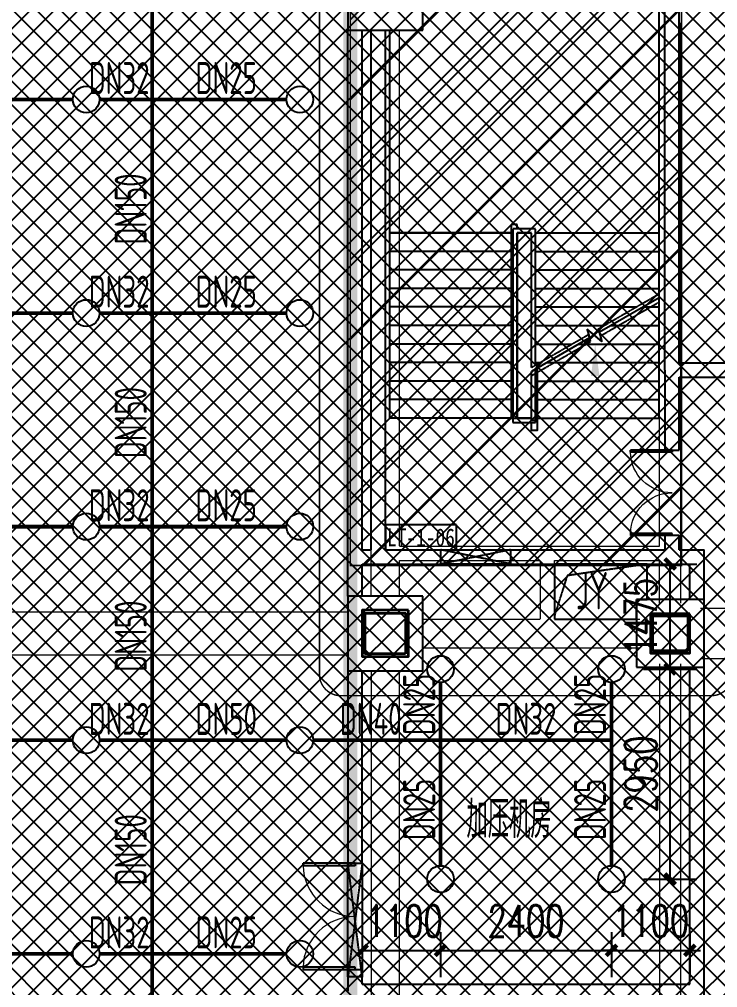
# Model space of a CAD drawing. Extents: x 6824721 to 16538177, y 2478193 to 6665639.
# Drawn here: x 8726125 to 8735930, y 2850726 to 2864326 of the extents above; entities that cross this region are included whole.
import ezdxf
from ezdxf.enums import TextEntityAlignment as Align

# ---------------------------------------------------------------- set-up
doc = ezdxf.new("R2010")
doc.units = 0
doc.header["$LTSCALE"] = 10
for name, pattern in [('__DASH', [0.35, 0.25, -0.1]), ('CONTINOUS', [0]), ('DASH', [0.35, 0.25, -0.1])]:
    doc.linetypes.add(name, pattern=pattern)
for name, color, linetype in [('0-wo', 8, 'Continuous'), ('S-梁-实线', 4, 'CONTINOUS'), ('S-梁-虚线', 4, 'DASH'), ('SRC-03F$0$A-SYMB-NUMB-T', 4, 'Continuous'), ('W-EQUIP_喷头', 7, 'Continuous'), ('W-PIPE-喷淋中', 6, 'Continuous'), ('W-TEXT_喷淋', 7, 'Continuous'), ('W-TWT_DIM', 3, 'Continuous'), ('WALL', 9, 'Continuous'), ('画水辅助', 6, 'Continuous')]:
    doc.layers.add(name, color=color, linetype=linetype)
doc.layers.add('钢梁', color=141, linetype='Continuous', lineweight=18)
doc.styles.add('8B2_01', font='simhei.ttf', dxfattribs={"width": 0.8})
doc.styles.add('8B2_02', font='tssdeng.shx', dxfattribs={"width": 0.7, "bigfont": 'TSSDCHN.shx'})
doc.styles.add('_TCH_DIM_T3', font='SIMPLEX', dxfattribs={"width": 0.7058823529411765, "bigfont": 'GBCBIG'})
doc.styles.add('_TWT_PIPEDN', font='TSSDENG', dxfattribs={"width": 0.8, "height": 3.5, "bigfont": 'TSSDCHN'})
doc.styles.add('SRC-03F$0$ECADI-TXT', font='simplex.shx', dxfattribs={"bigfont": 'hztxt.shx'})
doc.dimstyles.new('_TWT_ARCH&&150', dxfattribs={"dimtxt": 446.25, "dimasz": 150, "dimexe": 375, "dimexo": 450, "dimgap": 189.375, "dimtad": 1, "dimdec": 0, "dimzin": 0, "dimdsep": 46, "dimtxsty": '_TCH_DIM_T3', "dimblk": 'ARCHTICK', "dimcen": 0.09, "dimclrt": 7, "dimazin": 2, "dimtfac": 1, "dimtdec": 0, "dimtix": 1, "dimtmove": 2, "dimatfit": 3, "dimfxl": 0, "dimtolj": 1, "dimtzin": 0, "dimarcsym": 0})

# ---------------------------------------------------------------- blocks, each defined once
blk = doc.blocks.new('SRC-03F$0$ECADI-TAG-CODE')
at = {"layer": 'SRC-03F$0$A-SYMB-NUMB-T', "color": 1}
blk.add_lwpolyline([(3.408455497377389, 8.09999999999998), (13.40845549737739, 8.09999999999998), (13.40845549737739, 4.59999999999998), (3.408455497377389, 4.59999999999998)], close=True, dxfattribs=at)
at = {"layer": 'SRC-03F$0$A-SYMB-NUMB-T', "style": 'SRC-03F$0$ECADI-TXT', "width": 0.7}
blk.add_attdef('CODE', text='', height=2.5, dxfattribs=at).set_placement((8.408455497377389, 6.34999999999998), align=Align.MIDDLE_CENTER)
blk = doc.blocks.new('A$C405108C4')
at = {"color": 252, "linetype": 'DASH'}
for points in [[(24457.09282780043, -87275.00000006045), (23479.39323966554, -87475.00000006016)], [(24457.09282780043, -87475.00000006016), (23479.39323966554, -87275.00000006045)], [(22374.99999996411, -91675.00000002954), (22174.99999996458, -93275.00000002989)], [(22374.99999996411, -93275.00000002989), (22174.99999996458, -91675.0000000303)]]:
    blk.add_lwpolyline(points, dxfattribs=at)
at = {"layer": '画水辅助', "color": 4}
for points in [[(23479.39323966554, -87275.00000006045), (24457.09282780043, -87275.00000006045), (24457.09282780043, -87475.00000006016), (23479.39323966554, -87475.00000006016)], [(22174.99999996458, -91675.00000002954), (22374.99999996411, -91675.00000002954), (22374.99999996411, -93275.00000002989), (22174.99999996458, -93275.00000002989)]]:
    blk.add_lwpolyline(points, close=True, dxfattribs=at)
blk = doc.blocks.new('$DorLib2D$00000002')
for p, q in [((-0.5, -5.684341886080802e-17), (-0.5000000000000007, 0.4875)), ((-0.4750000000000007, 0.4875), (-0.5000000000000007, 0.4875)), ((-0.475, -2.842170943040401e-17), (-0.4750000000000007, 0.4875)), ((0.475, -2.842170943040401e-17), (0.4750000000000007, 0.4875)), ((0.4750000000000007, 0.4875), (0.5000000000000007, 0.4875)), ((0.5, -5.684341886080802e-17), (0.5000000000000007, 0.4875)), ((-0.5, -5.684341886080802e-17), (-0.475, -2.842170943040401e-17)), ((0.5, -5.684341886080802e-17), (0.475, -2.842170943040401e-17))]:
    blk.add_line(p, q)
at = {"lineweight": 13}
for centre, start, end in [((-0.4875, -4.263256414560601e-17), 0, 88.53071641864632), ((0.4875, -4.263256414560601e-17), 91.4692835813537, 180)]:
    blk.add_arc(centre, 0.4875, start, end, dxfattribs=at)
blk = doc.blocks.new('jkytk')
h = blk.add_hatch()
h.set_pattern_fill('ANSI31', color=252, scale=500)
h.set_pattern_definition([(45, (8493122.421025045, 3120586.918191285), (-561.2660075668219, 561.266007566822), [])])
h.paths.add_polyline_path([(8430038.80754382, 2865301.513839754), (8425388.807514524, 2865301.513839212), (8425388.807514524, 2873301.513839303), (8430038.80754382, 2873301.513839844)])
at = {"color": 1, "const_width": 20}
blk.add_lwpolyline([(8430038.80754382, 2865301.513839754), (8425388.807514524, 2865301.513839212), (8425388.807514524, 2873301.513839303), (8430038.80754382, 2873301.513839844)], close=True, dxfattribs=at)
at = {"layer": 'WALL', "color": 1, "const_width": 200}
for points in [[(8461088.80750786, 2801001.513839784), (8461088.80750786, 2837101.513839814), (8454813.807543818, 2837101.513839814), (8454813.807543818, 2833301.513839814), (8430813.807538826, 2833301.513839814), (8430813.807538824, 2846001.513839815), (8425588.80751337, 2846001.513830777), (8425388.807543783, 2846001.513830777), (8425388.807543783, 2873301.513839844), (8430938.807507895, 2873301.513839844), (8430938.807507895, 2882201.513839784), (8429788.807507895, 2882201.513839784), (8429788.807507895, 2891201.513839784), (8430038.807543855, 2891201.513839784), (8430038.807543842, 2894551.513839753), (8426088.807579778, 2894551.513839753), (8425488.80750786, 2894551.513839753), (8425488.80750786, 2900851.513839873), (8425538.807471937, 2900851.513839873), (8425538.807471935, 2912201.51383911), (8431488.807544276, 2912201.513839111), (8431488.807544276, 2936326.513839813), (8397663.807507893, 2936326.513839813)], [(8447913.807543818, 2903526.513839814), (8447913.807543818, 2882201.513839784), (8430938.807507895, 2882201.513839784), (8430938.807507895, 2873301.513839844), (8425388.80750786, 2873301.513839844), (8425388.807553343, 2846001.513830777)]]:
    blk.add_lwpolyline(points, dxfattribs=at)
blk = doc.blocks.new('LIANGMOBAN')
at = {"layer": 'S-梁-实线', "lineweight": 18}
for p, q in [((1865641.351028987, 142953.4659268088), (1865641.351028987, 150303.4659268088)), ((1865941.351028987, 142153.4659268088), (1865941.351028987, 150303.4659268088)), ((1861991.351028987, 142953.4659268088), (1865641.351028987, 142953.4659268088)), ((1864166.354155474, 142753.4659268088), (1865641.351028987, 142753.4659268088)), ((1864166.354155474, 141928.4665125316), (1864166.354155474, 142753.4659268088)), ((1865641.351028987, 142153.4659268088), (1865641.351028987, 142753.4659268088)), ((1874441.351028987, 142078.4659268088), (1866216.351028987, 142078.4659268088)), ((1866216.351028987, 141378.4659268088), (1874441.351028987, 141378.4659268088)), ((1865941.351028987, 133153.4659268088), (1865941.351028987, 141303.4659268088))]:
    blk.add_line(p, q, dxfattribs=at)
at = {"layer": 'S-梁-虚线', "color": 8, "lineweight": 18}
for p, q in [((1861591.351028987, 142253.4659268088), (1861591.351028987, 150203.4659268088)), ((1861991.351028987, 142953.4659268088), (1861991.351028987, 150203.4659268088)), ((1861991.351028987, 142253.4659268088), (1861991.351028987, 142753.4659268088)), ((1861991.351028987, 142753.4659268088), (1863966.354155474, 142753.4659268088)), ((1863966.354155474, 142753.4659268088), (1863966.354155474, 141928.4665212457)), ((1861266.351028987, 142028.4659268088), (1853641.351028987, 142028.4659268088)), ((1862316.351028987, 141928.4660702934), (1863966.354155474, 141928.4660755435)), ((1864166.354155474, 141928.4660761799), (1865366.351028987, 141928.4660799981)), ((1862316.351028987, 141528.4660702933), (1865366.351028987, 141528.4660799981)), ((1853641.351028987, 141428.4659268088), (1861266.351028987, 141428.4659268088)), ((1861591.351028987, 141203.4659268088), (1861591.351028987, 133253.4659268088)), ((1861991.351028987, 133253.4659268088), (1861991.351028987, 141203.4659268088)), ((1865641.351028987, 141303.4659268088), (1865641.351028987, 133153.4659268088))]:
    blk.add_line(p, q, dxfattribs=at)
blk = doc.blocks.new('_ArchTick')
at = {"color": 0, "linetype": 'ByBlock', "const_width": 0.4}
blk.add_lwpolyline([(-0.5, -0.5), (0.5, 0.5)], dxfattribs=at)
blk = doc.blocks.new('*D1035')
at = {"layer": 'Defpoints', "color": 0, "transparency": 16777216}
for p in [(8734439.083983608, 2855201.477591967), (8735264.08400384, 2855201.477591967), (8734439.08407124, 2852251.477590213)]:
    blk.add_point(p, dxfattribs=at)
at = {"layer": 'W-TWT_DIM', "color": 0, "lineweight": -2, "transparency": 16777216}
for p, q in [((8734889.083983608, 2855201.477591967), (8735639.08400384, 2855201.477591967)), ((8735264.08400384, 2852251.477590213), (8735264.08400384, 2855201.477591967)), ((8734889.08407124, 2852251.477590213), (8735639.08400384, 2852251.477590213))]:
    blk.add_line(p, q, dxfattribs=at)
at = {"layer": 'W-TWT_DIM', "color": 0, "lineweight": -2, "transparency": 16777216, "xscale": 150, "yscale": 150, "zscale": 150}
for p, rotation in [((8735264.08400384, 2855201.477591967), 90), ((8735264.08400384, 2852251.477590213), 270)]:
    blk.add_blockref('_ArchTick', p, dxfattribs=dict(at, rotation=rotation))
at = {"layer": 'W-TWT_DIM', "color": 7, "transparency": 16777216, "insert": (8734851.58400384, 2853726.477591091), "char_height": 446.25, "attachment_point": 5, "rotation": 90, "style": '_TCH_DIM_T3'}
blk.add_mtext('\\A1;2950', dxfattribs=at)
blk = doc.blocks.new('*D1036')
at = {"layer": 'Defpoints', "color": 0, "transparency": 16777216}
for p in [(8734439.083939793, 2856676.476971696), (8735264.083938114, 2856676.476971696), (8734439.083983608, 2855201.477591968)]:
    blk.add_point(p, dxfattribs=at)
at = {"layer": 'W-TWT_DIM', "color": 0, "lineweight": -2, "transparency": 16777216}
for p, q in [((8734889.083939793, 2856676.476971696), (8735639.083938114, 2856676.476971696)), ((8735264.083938114, 2855201.477591968), (8735264.083938114, 2856676.476971696)), ((8734889.083983608, 2855201.477591968), (8735639.083938114, 2855201.477591968))]:
    blk.add_line(p, q, dxfattribs=at)
at = {"layer": 'W-TWT_DIM', "color": 0, "lineweight": -2, "transparency": 16777216, "xscale": 150, "yscale": 150, "zscale": 150}
for p, rotation in [((8735264.083938114, 2856676.476971696), 90), ((8735264.083938114, 2855201.477591968), 270)]:
    blk.add_blockref('_ArchTick', p, dxfattribs=dict(at, rotation=rotation))
at = {"layer": 'W-TWT_DIM', "color": 7, "transparency": 16777216, "insert": (8734851.583938114, 2855938.977281833), "char_height": 446.25, "attachment_point": 5, "rotation": 90, "style": '_TCH_DIM_T3'}
blk.add_mtext('\\A1;1475', dxfattribs=at)
blk = doc.blocks.new('*D1721')
at = {"layer": 'Defpoints', "color": 0, "transparency": 16777216}
for p in [(8730939.084030144, 2851955.514041454), (8732039.084122986, 2851955.514233784), (8732039.084122986, 2851249.93142319)]:
    blk.add_point(p, dxfattribs=at)
at = {"layer": 'W-TWT_DIM', "color": 0, "lineweight": -2, "transparency": 16777216}
for p, q in [((8730939.084030144, 2851505.514041454), (8730939.084030144, 2850874.93142319)), ((8732039.084122986, 2851505.514233784), (8732039.084122986, 2850874.93142319)), ((8730939.084030144, 2851249.93142319), (8732039.084122986, 2851249.93142319))]:
    blk.add_line(p, q, dxfattribs=at)
at = {"layer": 'W-TWT_DIM', "color": 0, "lineweight": -2, "transparency": 16777216, "xscale": 150, "yscale": 150, "zscale": 150, "rotation": 180}
blk.add_blockref('_ArchTick', (8730939.084030144, 2851249.93142319), dxfattribs=at)
at = {"layer": 'W-TWT_DIM', "color": 0, "lineweight": -2, "transparency": 16777216, "xscale": 150, "yscale": 150, "zscale": 150}
blk.add_blockref('_ArchTick', (8732039.084122986, 2851249.93142319), dxfattribs=at)
at = {"layer": 'W-TWT_DIM', "color": 7, "transparency": 16777216, "insert": (8731530.14437225, 2851662.431226489), "char_height": 446.25, "attachment_point": 5, "style": '_TCH_DIM_T3'}
blk.add_mtext('\\A1;1100', dxfattribs=at)
blk = doc.blocks.new('*D1722')
at = {"layer": 'Defpoints', "color": 0, "transparency": 16777216}
for p in [(8732039.084122986, 2851955.514233784), (8734439.084122986, 2851955.514653414), (8734439.084122986, 2851249.93172917)]:
    blk.add_point(p, dxfattribs=at)
at = {"layer": 'W-TWT_DIM', "color": 0, "lineweight": -2, "transparency": 16777216}
for p, q in [((8732039.084122986, 2851505.514233784), (8732039.084122986, 2850874.93172917)), ((8734439.084122986, 2851505.514653414), (8734439.084122986, 2850874.93172917)), ((8732039.084122986, 2851249.93172917), (8734439.084122986, 2851249.93172917))]:
    blk.add_line(p, q, dxfattribs=at)
at = {"layer": 'W-TWT_DIM', "color": 0, "lineweight": -2, "transparency": 16777216, "xscale": 150, "yscale": 150, "zscale": 150, "rotation": 180}
blk.add_blockref('_ArchTick', (8732039.084122986, 2851249.93172917), dxfattribs=at)
at = {"layer": 'W-TWT_DIM', "color": 0, "lineweight": -2, "transparency": 16777216, "xscale": 150, "yscale": 150, "zscale": 150}
blk.add_blockref('_ArchTick', (8734439.084122986, 2851249.93172917), dxfattribs=at)
at = {"layer": 'W-TWT_DIM', "color": 7, "transparency": 16777216, "insert": (8733239.084122986, 2851662.43172917), "char_height": 446.25, "attachment_point": 5, "style": '_TCH_DIM_T3'}
blk.add_mtext('\\A1;2400', dxfattribs=at)
blk = doc.blocks.new('*D1723')
at = {"layer": 'Defpoints', "color": 0, "transparency": 16777216}
for p in [(8734439.084122986, 2851955.514653414), (8735539.083965497, 2851955.514845744), (8735539.083965497, 2851249.93203515)]:
    blk.add_point(p, dxfattribs=at)
at = {"layer": 'W-TWT_DIM', "color": 0, "lineweight": -2, "transparency": 16777216}
for p, q in [((8734439.084122986, 2851505.514653414), (8734439.084122986, 2850874.93203515)), ((8735539.083965497, 2851505.514845744), (8735539.083965497, 2850874.93203515)), ((8734439.084122986, 2851249.93203515), (8734289.084122986, 2851249.93203515)), ((8734439.084122986, 2851249.93203515), (8735539.083965497, 2851249.93203515)), ((8735539.083965497, 2851249.93203515), (8735689.083965497, 2851249.93203515))]:
    blk.add_line(p, q, dxfattribs=at)
at = {"layer": 'W-TWT_DIM', "color": 0, "lineweight": -2, "transparency": 16777216, "xscale": 150, "yscale": 150, "zscale": 150}
blk.add_blockref('_ArchTick', (8734439.084122986, 2851249.93203515), dxfattribs=at)
at = {"layer": 'W-TWT_DIM', "color": 0, "lineweight": -2, "transparency": 16777216, "xscale": 150, "yscale": 150, "zscale": 150, "rotation": 180}
blk.add_blockref('_ArchTick', (8735539.083965497, 2851249.93203515), dxfattribs=at)
at = {"layer": 'W-TWT_DIM', "color": 7, "transparency": 16777216, "insert": (8734989.08404424, 2851662.43203515), "char_height": 446.25, "attachment_point": 5, "style": '_TCH_DIM_T3'}
blk.add_mtext('\\A1;1100', dxfattribs=at)
blk = doc.blocks.new('$TwtSys$00000125')
blk.add_circle((0, 0, 1e-08), 1)

msp = doc.modelspace()

# ---------------------------------------------------------------- hatches: boundary and pattern name
h = msp.add_hatch()
h.set_pattern_fill('ANSI37', color=8, scale=150)
h.set_pattern_definition([(45, (8303016.857359398, 2710265.207206771), (-168.3798022700466, 168.3798022700466), []), (135, (8303016.857359398, 2710265.207206771), (-168.3798022700466, -168.3798022700466), [])])
h.paths.add_polyline_path([(8824414.083965503, 2949451.476917264), (8824414.083965503, 2935151.476917724), (8842714.083965497, 2935151.476917723), (8842714.083965585, 2879526.476917732), (8827964.083965523, 2879526.476917591), (8827964.083965523, 2881476.476917665), (8830839.083965492, 2881476.476917665), (8830939.083965497, 2886876.476917726), (8804334.57252969, 2886876.476917723), (8804142.250978343, 2820149.678677002), (8833564.083965512, 2820152.288581009), (8833564.083965512, 2817714.5064001), (8841204.796177777, 2810767.993920051), (8839163.947828345, 2808501.402202305), (8843102.615403116, 2804955.009988854), (8820829.19663577, 2780217.872359561), (8820829.19663577, 2770055.43181873), (8785124.615270717, 2730401.476917968), (8708264.084001422, 2730401.476917968), (8708264.084001426, 2736351.476917729), (8695014.0839655, 2750701.476917727), (8695014.085321514, 2775001.477452952), (8703014.08590224, 2775002.792210709), (8703014.085902242, 2949451.476917265), (8712039.341089182, 2949451.476917265)])

# ---------------------------------------------------------------- linework, layer by layer
at = {"layer": '0-wo', "color": 8}
for p, q in [((8730739.083965464, 2865226.476917782), (8730739.083965464, 2864176.476917782)), ((8730739.084001387, 2865226.476917782), (8730739.084001387, 2864176.476917782)), ((8731789.083965464, 2864176.476917782), (8731789.083965464, 2865226.476917782)), ((8731789.084001387, 2864176.476917782), (8731789.084001387, 2865226.476917782)), ((8735189.084001424, 2859401.476917723), (8735189.084001424, 2864476.476917696)), ((8735389.084001424, 2859501.476917723), (8735389.084001424, 2864476.476917724)), ((8730739.083965464, 2864176.476917782), (8731789.083965464, 2864176.476917782)), ((8730739.084001387, 2856776.476917663), (8730739.084001387, 2864176.476917783)), ((8730739.084001387, 2864176.476917782), (8731789.084001387, 2864176.476917782)), ((8730939.084001387, 2856876.476917657), (8730939.084001387, 2864176.476917783)), ((8731064.084037347, 2856876.476917657), (8731064.084037347, 2864176.476917783)), ((8731264.084037345, 2856876.476917663), (8731264.084037347, 2864176.476917783)), ((8735107.083965497, 2860414.071434082), (8734271.10280988, 2859931.417488847)), ((8735107.083965497, 2858726.476917753), (8735107.083965497, 2860414.07143408)), ((8734886.083780453, 2860286.476917753), (8735107.083965497, 2860286.476917753)), ((8734306.043380957, 2859801.017502293), (8734099.998439519, 2859973.90973666)), ((8734099.998439519, 2859973.90973666), (8734132.782438865, 2859851.558185407)), ((8734435.750570484, 2860026.476917753), (8735107.083965497, 2860026.476917753)), ((8734132.782438865, 2859851.558185407), (8733314.083965497, 2859378.882401424)), ((8734271.10280988, 2859931.417488847), (8734306.043380957, 2859801.017502293)), ((8733985.417360514, 2859766.476917753), (8735107.083965497, 2859766.476917753)), ((8733374.083965497, 2858696.476917753), (8733374.083965497, 2859413.523417576)), ((8733535.084150545, 2859506.476917753), (8735107.083965497, 2859506.476917753)), ((8735189.084001424, 2859401.476917723), (8735189.084001422, 2858276.476917659)), ((8735389.084001424, 2859501.476917723), (8739864.083929539, 2859501.476917723)), ((8733314.083965497, 2858726.476917753), (8733314.083965497, 2859378.882401424)), ((8733314.083965497, 2858696.476917753), (8733314.083965497, 2859378.882401424)), ((8735389.084001424, 2858276.476917659), (8735389.084001424, 2859301.476917723)), ((8735389.084001424, 2859301.476917723), (8739664.083929539, 2859301.476917723)), ((8733374.083965497, 2859246.476917753), (8735107.083965497, 2859246.476917753)), ((8733374.083965497, 2858986.476917753), (8735107.083965497, 2858986.476917753)), ((8733374.083965497, 2858726.476917753), (8735107.083965497, 2858726.476917753)), ((8733314.083965497, 2858696.476917753), (8733374.083965497, 2858696.476917753)), ((8735189.084001422, 2858276.476917659), (8735389.084001424, 2858276.476917659)), ((8735389.084001424, 2857076.476917662), (8735189.084001422, 2857076.476917662)), ((8735189.084001422, 2857076.476917662), (8735189.084001422, 2856876.476917663)), ((8735389.084001424, 2856876.476917662), (8735389.084001424, 2857076.476917662)), ((8730939.084001387, 2856876.476917657), (8731064.084037347, 2856876.476917657)), ((8731264.084037345, 2856876.476917663), (8735189.084001422, 2856876.476917663)), ((8735389.084001424, 2856876.476917662), (8735739.083965497, 2856876.476917662)), ((8735739.083965497, 2856176.476917692), (8735739.083965497, 2856876.476917662)), ((8730739.084001387, 2856226.476917783), (8730739.084001387, 2856776.476917663)), ((8730939.084001385, 2856226.476917783), (8730939.084001388, 2856676.47691766)), ((8730939.084001388, 2856676.47691766), (8731164.084037347, 2856676.476917663)), ((8731164.084037347, 2856676.476917663), (8735289.084001424, 2856676.476917663)), ((8735289.084001424, 2856676.476917663), (8735539.083965495, 2856676.476917661)), ((8735539.083965497, 2856176.476917692), (8735539.083965495, 2856676.476917661)), ((8731789.084001387, 2856226.476917782), (8730739.084001387, 2856226.476917782)), ((8730739.084001387, 2856226.476917782), (8730739.084001387, 2855176.476917782)), ((8731789.084001387, 2856226.476917782), (8730739.084001387, 2856226.476917782)), ((8730739.084001387, 2856226.476917782), (8730739.084001387, 2855176.476917782)), ((8731789.084001387, 2855176.476917782), (8731789.084001387, 2856226.476917782)), ((8731789.084001387, 2855176.476917782), (8731789.084001387, 2856226.476917782)), ((8735739.083965497, 2856176.476917693), (8734789.083965499, 2856176.476917692)), ((8734789.083965499, 2856176.476917692), (8734789.083965499, 2855226.476917695)), ((8735739.083965497, 2855226.476917693), (8735739.083965497, 2856176.476917693)), ((8734789.083965499, 2855226.476917695), (8735739.083965497, 2855226.476917693)), ((8735539.083965497, 2850776.476917694), (8735539.083965497, 2855226.476917693)), ((8735739.083965497, 2850576.476917693), (8735739.083965497, 2855226.476917693)), ((8730739.084001387, 2855176.476917782), (8731789.084001387, 2855176.476917782)), ((8730739.084001387, 2855176.476917782), (8730739.084001387, 2852476.476917693)), ((8730739.084001387, 2855176.476917782), (8731789.084001387, 2855176.476917782)), ((8730939.084001387, 2852476.476917693), (8730939.084001385, 2855176.476917782)), ((8730739.084001387, 2852476.476917693), (8730939.084001387, 2852476.476917693)), ((8730939.084001387, 2850976.476917693), (8730739.084001387, 2850976.476917693)), ((8730739.084001387, 2850976.476917693), (8730739.084001387, 2850676.476917693)), ((8730939.084001387, 2850776.476917694), (8730939.084001387, 2850976.476917693)), ((8730939.084001387, 2850776.476917694), (8735539.083965497, 2850776.476917694))]:
    msp.add_line(p, q, dxfattribs=at)
at = {"layer": '0-wo', "color": 8, "linetype": '__DASH'}
for p, q in [((8735107.083965497, 2861326.476917751), (8735107.083965497, 2864476.476917751)), ((8731321.083965497, 2864176.476917783), (8731321.083965497, 2861326.476917751)), ((8731321.083965497, 2861326.476917751), (8731321.083965497, 2858726.476917751)), ((8733054.083965497, 2861326.476917751), (8731321.083965497, 2861326.476917751)), ((8731321.083965497, 2861326.476917751), (8733054.083965497, 2861326.476917751)), ((8733374.083965497, 2861386.476917747), (8733054.083965497, 2861386.476917747)), ((8733054.083965497, 2861386.476917747), (8733054.083965497, 2858666.476917754)), ((8733114.083965497, 2861326.476917751), (8733114.083965497, 2858726.476917751)), ((8733314.083965497, 2861326.476917747), (8733114.083965497, 2861326.476917747)), ((8733114.083965497, 2861326.476917747), (8733114.083965497, 2858726.476917754)), ((8733114.083965499, 2861326.476917751), (8733314.083965506, 2861326.476917751)), ((8733314.083965497, 2859436.617428342), (8733314.083965497, 2861326.476917751)), ((8733314.083965497, 2859436.617428342), (8733314.083965497, 2861326.476917747)), ((8733374.083965497, 2859471.258444493), (8733374.083965497, 2861386.476917747)), ((8733374.083965497, 2861326.476917752), (8735107.083965497, 2861326.476917751)), ((8733374.083965497, 2861326.476917751), (8735107.083965497, 2861326.476917751)), ((8735107.083965497, 2860471.806460998), (8735107.083965497, 2861326.476917751)), ((8733054.083965497, 2861066.476917751), (8731321.083965497, 2861066.476917751)), ((8733374.083965497, 2861066.476917752), (8735107.083965497, 2861066.476917751)), ((8733054.083965497, 2860806.476917751), (8731321.083965497, 2860806.476917751)), ((8733374.083965497, 2860806.476917752), (8735107.083965497, 2860806.476917751)), ((8733054.083965497, 2860546.476917751), (8731321.083965497, 2860546.476917751)), ((8733374.083965497, 2860546.476917752), (8735107.083965497, 2860546.476917751)), ((8734257.70535024, 2859981.417488837), (8735107.083965497, 2860471.806460999)), ((8734284.500269484, 2859881.417488836), (8735107.083965497, 2860356.33640716)), ((8735107.083965497, 2858726.476917751), (8735107.083965497, 2860356.33640716)), ((8733054.083965497, 2860286.476917751), (8731321.083965497, 2860286.476917751)), ((8733374.083965497, 2860286.476917752), (8734786.083780449, 2860286.476917751)), ((8734986.08378045, 2860286.476917751), (8735107.083965497, 2860286.476917751)), ((8733054.083965497, 2860026.476917751), (8731321.083965497, 2860026.476917751)), ((8733374.083965497, 2860026.476917752), (8734335.750570482, 2860026.476917752)), ((8734146.179898486, 2859801.558185406), (8734099.998439519, 2859973.909736659)), ((8734099.998439519, 2859973.909736659), (8734306.043380957, 2859801.017502291)), ((8734306.043380957, 2859801.017502291), (8734257.70535024, 2859981.417488837)), ((8734535.750570482, 2860026.476917752), (8735107.083965497, 2860026.476917751)), ((8733314.083965497, 2859436.617428342), (8734119.384979242, 2859901.558185407)), ((8733054.083965497, 2859766.476917751), (8731321.083965497, 2859766.476917751)), ((8733314.083965497, 2859321.147374503), (8734146.179898486, 2859801.558185406)), ((8733374.083965497, 2859766.476917752), (8733885.417360513, 2859766.476917752)), ((8734085.417360513, 2859766.476917752), (8735107.083965497, 2859766.476917751)), ((8733054.083965497, 2859506.476917751), (8731321.083965497, 2859506.476917751)), ((8733374.083965497, 2859506.476917752), (8733435.084150545, 2859506.476917752)), ((8733635.084150545, 2859506.476917752), (8735107.083965497, 2859506.476917751)), ((8733314.083965497, 2858726.476917751), (8733314.083965497, 2859321.147374504)), ((8733314.083965497, 2858726.476917754), (8733314.083965497, 2859321.147374504)), ((8733374.083965497, 2858666.476917754), (8733374.083965497, 2859355.788390655)), ((8733054.083965497, 2859246.476917751), (8731321.083965497, 2859246.476917751)), ((8733374.083965497, 2859246.476917752), (8735107.083965497, 2859246.476917751)), ((8733054.083965497, 2858986.476917751), (8731321.083965497, 2858986.476917751)), ((8733374.083965497, 2858986.476917752), (8735107.083965497, 2858986.476917751)), ((8733054.083965497, 2858726.476917751), (8731321.083965497, 2858726.476917751)), ((8733114.083965497, 2858726.476917754), (8733314.083965497, 2858726.476917754)), ((8733314.083965497, 2858726.476917751), (8733114.083965497, 2858726.476917751)), ((8733374.083965497, 2858726.476917752), (8735107.083965497, 2858726.476917751)), ((8733054.083965497, 2858666.476917754), (8733374.083965497, 2858666.476917754))]:
    msp.add_line(p, q, dxfattribs=at)
at = {"layer": '0-wo', "color": 8, "linetype": '__DASH', "ltscale": 1.5}
msp.add_lwpolyline([(8779889.084001819, 2937488.976917708), (8779889.084001819, 2818201.47691768, -0.414213562373095), (8776889.084001819, 2815201.47691768), (8730989.083963756, 2815201.47691768, -0.414213562373095), (8727989.083963756, 2818201.47691768), (8727989.083963756, 2937488.976917708)], format="xyb", dxfattribs=at)
at = {"layer": '0-wo', "color": 8, "linetype": 'DASH', "const_width": 20}
msp.add_lwpolyline([(8730639.083965464, 2865626.476917782), (8735839.083965497, 2865626.476917782, -0.414213562373095), (8736139.083965497, 2865326.476917782), (8736139.083965497, 2855126.476917693, -0.414213562373095), (8735839.083965497, 2854826.476917693), (8730639.083965464, 2854826.476917693, -0.414213562373095), (8730339.083965464, 2855126.476917693), (8730339.083965464, 2865326.476917782, -0.414213562373095)], format="xyb", close=True, dxfattribs=at)
at = {"layer": '0-wo', "color": 8, "linetype": '__DASH'}
msp.add_lwpolyline([(8733114.083965497, 2861386.476917751), (8733114.083965497, 2861446.476917766), (8733032.083965505, 2861446.476917766), (8733032.083965505, 2858726.476917752), (8733114.083965497, 2858726.476917752), (8733114.083965497, 2861326.476917751)], dxfattribs=at)
at = {"layer": '0-wo', "color": 8}
msp.add_lwpolyline([(8734210.583965497, 2858596.476917753, 0, 0, 0), (8734210.583965497, 2859766.476917753, 0, 120, 0), (8734210.583965497, 2859316.476917753, 0, 0, 0)], format="xyseb", dxfattribs=at)
msp.add_lwpolyline([(8733396.084001437, 2859426.225144248), (8733396.084001433, 2858551.476917737), (8733314.084001433, 2858551.476917737), (8733314.084001433, 2858666.476917781)], dxfattribs=at)
at = {"layer": '0-wo', "color": 8, "linetype": 'DASH'}
for points in [[(8734939.083965601, 2856176.476917692), (8734939.083965499, 2856676.476917663), (8733639.083965499, 2856676.476917663), (8733639.08396566, 2855901.477069407), (8734789.083965499, 2855901.477069407), (8734789.083965499, 2856176.476917692), (8734939.083965601, 2856176.476917692)], [(8734939.083965499, 2856676.476917663), (8733817.129820295, 2856512.734901621), (8733639.083965499, 2855951.476917663)]]:
    msp.add_lwpolyline(points, dxfattribs=at)
at = {"layer": '0-wo', "color": 8, "lineweight": 35}
for points in [[(8731589.084001422, 2856026.476917693), (8730939.084001422, 2856026.476917693), (8730939.084001422, 2855376.476917693), (8731589.084001422, 2855376.476917693)], [(8731549.084001422, 2855416.476917693), (8730979.084001422, 2855416.476917693), (8730979.084001422, 2855986.476917693), (8731549.084001422, 2855986.476917693)], [(8735539.084001422, 2855976.476917723), (8734989.084001422, 2855976.476917723), (8734989.084001422, 2855426.476917723), (8735539.084001422, 2855426.476917723)], [(8735509.084001422, 2855456.476917723), (8735019.084001422, 2855456.476917723), (8735019.084001422, 2855946.476917723), (8735509.084001422, 2855946.476917723)]]:
    msp.add_lwpolyline(points, close=True, dxfattribs=at)
at = {"layer": 'W-PIPE-喷淋中', "ltscale": 1.5, "const_width": 52.5}
for points in [[(8727989.083963757, 2863201.476989328), (8727989.083963757, 2866601.476989325)], [(8726876.584001405, 2863201.476989329), (8724251.58400142, 2863201.476989329)], [(8727989.083963757, 2863201.476989328), (8727251.584001405, 2863201.476989328)], [(8729876.584001424, 2863201.476989328), (8727989.083963757, 2863201.476989328)], [(8727989.083963757, 2860201.476989278), (8727989.083963757, 2863201.476989328)], [(8726876.584001407, 2860201.476989278), (8724251.584001422, 2860201.476989278)], [(8727989.08396376, 2860201.476989278), (8727251.584001407, 2860201.476989278)], [(8729876.584001426, 2860201.476989278), (8727989.083963756, 2860201.476989278)], [(8727989.083963757, 2857201.476989302), (8727989.083963757, 2860201.476989278)], [(8726876.584001407, 2857201.476989302), (8724251.584001422, 2857201.476989302)], [(8727989.08396376, 2857201.476989302), (8727251.584001407, 2857201.476989302)], [(8729876.584001426, 2857201.476989302), (8727989.083963756, 2857201.476989302)], [(8727989.083963757, 2854201.476989398), (8727989.083963757, 2857201.476989302)], [(8732039.083989177, 2855013.977172338), (8732039.084013313, 2854201.477119027)], [(8734439.083989177, 2855013.977591967), (8734439.084013313, 2854201.477180998)], [(8726876.584001405, 2854201.476989398), (8724251.58400142, 2854201.476989398)], [(8727989.083963757, 2854201.477013429), (8727251.584001405, 2854201.476994269)], [(8729876.584001426, 2854201.477062466), (8727989.083963756, 2854201.477013429)], [(8727989.083963757, 2851201.476989349), (8727989.083963757, 2854201.476989398)], [(8732039.084013868, 2854201.477118647), (8730251.584001426, 2854201.477072208)], [(8734439.084013313, 2854201.477180998), (8732039.084013866, 2854201.477118647)], [(8732039.084013313, 2854201.477119027), (8732039.084065668, 2852438.977172338)], [(8734439.084013313, 2854201.477180998), (8734439.084065668, 2852438.977591967)], [(8726876.584001405, 2851201.476989349), (8724251.58400142, 2851201.476989349)], [(8727989.083963757, 2851201.476989349), (8727251.584001405, 2851201.476989349)], [(8729876.584001426, 2851201.476989349), (8727989.083963756, 2851201.476989349)], [(8727989.083963757, 2848201.476981166), (8727989.083963757, 2851201.476989349)]]:
    msp.add_lwpolyline(points, dxfattribs=at)

# ---------------------------------------------------------------- block references
msp.add_blockref('jkytk', (305383.7301502675, -8645.8069593166))
at = {"layer": '0-wo', "color": 8}
msp.add_blockref('A$C405108C4', (8708564.084001422, 2944151.476917723), dxfattribs=at)
at = {"layer": '0-wo', "color": 8, "zscale": 200}
for p, xscale, yscale, rotation in [((8735289.084001424, 2857676.476917661), -1200, 1200, 90), ((8730839.084001387, 2851726.476917693), 1500, 1500, 90.00000000000169)]:
    msp.add_blockref('$DorLib2D$00000002', p, dxfattribs=dict(at, xscale=xscale, yscale=yscale, rotation=rotation))
at = {"layer": '0-wo', "color": 8}
ref = msp.add_blockref('SRC-03F$0$ECADI-TAG-CODE', (8732604.929587083, 2856416.476917663), dxfattribs=dict(at, xscale=-100, yscale=100, zscale=100))
ref.add_attrib('CODE', 'LT-1-06', dxfattribs={"layer": 'SRC-03F$0$A-SYMB-NUMB-T', "height": 250, "style": '8B2_01', "width": 0.8}).set_placement((8731764.084037619, 2857051.476917663), align=Align.MIDDLE_CENTER)
at = {"layer": 'W-EQUIP_喷头', "xscale": 187.5, "yscale": 187.5, "zscale": 187.5}
for p in [(8727064.084001405, 2863201.476989328), (8730064.084001424, 2863201.476989328), (8727064.084001407, 2860201.476989278), (8730064.084001426, 2860201.476989278), (8727064.084001407, 2857201.476989302), (8730064.084001426, 2857201.476989302), (8732039.083983608, 2855201.477172338), (8734439.083983608, 2855201.477591967), (8727064.084001405, 2854201.476989398), (8730064.084001426, 2854201.476989398), (8732039.084018786, 2852251.477172338), (8734439.084018786, 2852251.477591967), (8727064.084001405, 2851201.476989349), (8730064.084001426, 2851201.476989349)]:
    msp.add_blockref('$TwtSys$00000125', p, dxfattribs=at)
at = {"layer": '钢梁', "color": 6}
msp.add_blockref('LIANGMOBAN', (6869472.732972436, 2713973.010991618), dxfattribs=at)

# ---------------------------------------------------------------- texts
at = {"layer": '0-wo', "color": 6, "style": '8B2_02', "width": 0.6}
for s, p in [('JY', (8733941.512012852, 2856039.934452651)), ('加压机房', (8732402.94932353, 2852825.278190755))]:
    msp.add_text(s, height=525, dxfattribs=at).set_placement(p)
at = {"layer": 'W-TEXT_喷淋', "style": '_TWT_PIPEDN', "width": 0.6400000000000001}
for s, p in [('DN32', (8727100.12244412, 2863276.476989328)), ('DN25', (8728600.122444129, 2863276.476989328)), ('DN32', (8727100.122444121, 2860276.476989278)), ('DN25', (8728600.122444129, 2860276.476989278)), ('DN32', (8727100.122444121, 2857276.476989302)), ('DN25', (8728600.122444129, 2857276.476989302)), ('DN32', (8727100.12244412, 2851276.476989349)), ('DN25', (8728600.122444129, 2851276.476989349))]:
    msp.add_text(s, height=450, dxfattribs=at).set_placement(p)
for s, rotation, p in [('DN150', 90, (8727914.083963757, 2861164.246220073)), ('DN150', 90, (8727914.083963757, 2858164.24622006)), ('DN150', 90, (8727914.083963757, 2855164.246220119)), ('DN25', 90, (8731964.08399846, 2854275.015607221)), ('DN25', 90, (8734364.08399846, 2854275.01584802)), ('DN32', 1.48853709602573e-06, (8727100.12244217, 2854276.476990334)), ('DN50', 1.488523457807256e-06, (8728600.12244218, 2854276.477029304)), ('DN40', 1.488524628251378e-06, (8730625.122467237, 2854276.477081913)), ('DN32', 1.488523203362881e-06, (8732812.622473178, 2854276.477138743)), ('DN25', 90, (8731964.084042277, 2852800.015606344)), ('DN25', 90, (8734364.084042277, 2852800.015847143)), ('DN150', 90, (8727914.083963756, 2852164.246220144))]:
    msp.add_text(s, height=450, rotation=rotation, dxfattribs=at).set_placement(p)

# ---------------------------------------------------------------- dimensions: what is measured, and where the dimension line sits
at = {"layer": 'W-TWT_DIM'}
for p1, p2, distance, picture, middle in [((8734439.083983608, 2855201.477591968), (8734439.083939793, 2856676.476971696), -824.9999983217563, '*D1036', (8734851.583938114, 2855938.977281833)), ((8734439.08407124, 2852251.477590213), (8734439.083983608, 2855201.477591967), -825.0000202320513, '*D1035', (8734851.58400384, 2853726.477591091)), ((8732039.084122986, 2851955.514233784), (8734439.084122986, 2851955.514653414), -705.5829242439833, '*D1722', (8733239.084122986, 2851662.43172917)), ((8734439.084122986, 2851955.514653414), (8735539.083965497, 2851955.514845744), -705.5828105937583, '*D1723', (8734989.08404424, 2851662.43203515))]:
    dim = msp.add_aligned_dim(p1=p1, p2=p2, distance=distance, dimstyle='_TWT_ARCH&&150', dxfattribs=at)
    dim.commit()
    dim.dimension.update_dxf_attribs({"geometry": picture, "text_midpoint": middle})
dim = msp.add_linear_dim(base=(8732039.084122986, 2851249.93142319), p1=(8730939.084030144, 2851955.514041454), p2=(8732039.084122986, 2851955.514233784), angle=1.0017892911379636e-05, dimstyle='_TWT_ARCH&&150', dxfattribs=at)
dim.commit()
dim.dimension.update_dxf_attribs({"geometry": '*D1721', "text_midpoint": (8731530.14437225, 2851662.431226489), "dimtype": 129})

doc.saveas('drawing.dxf')
